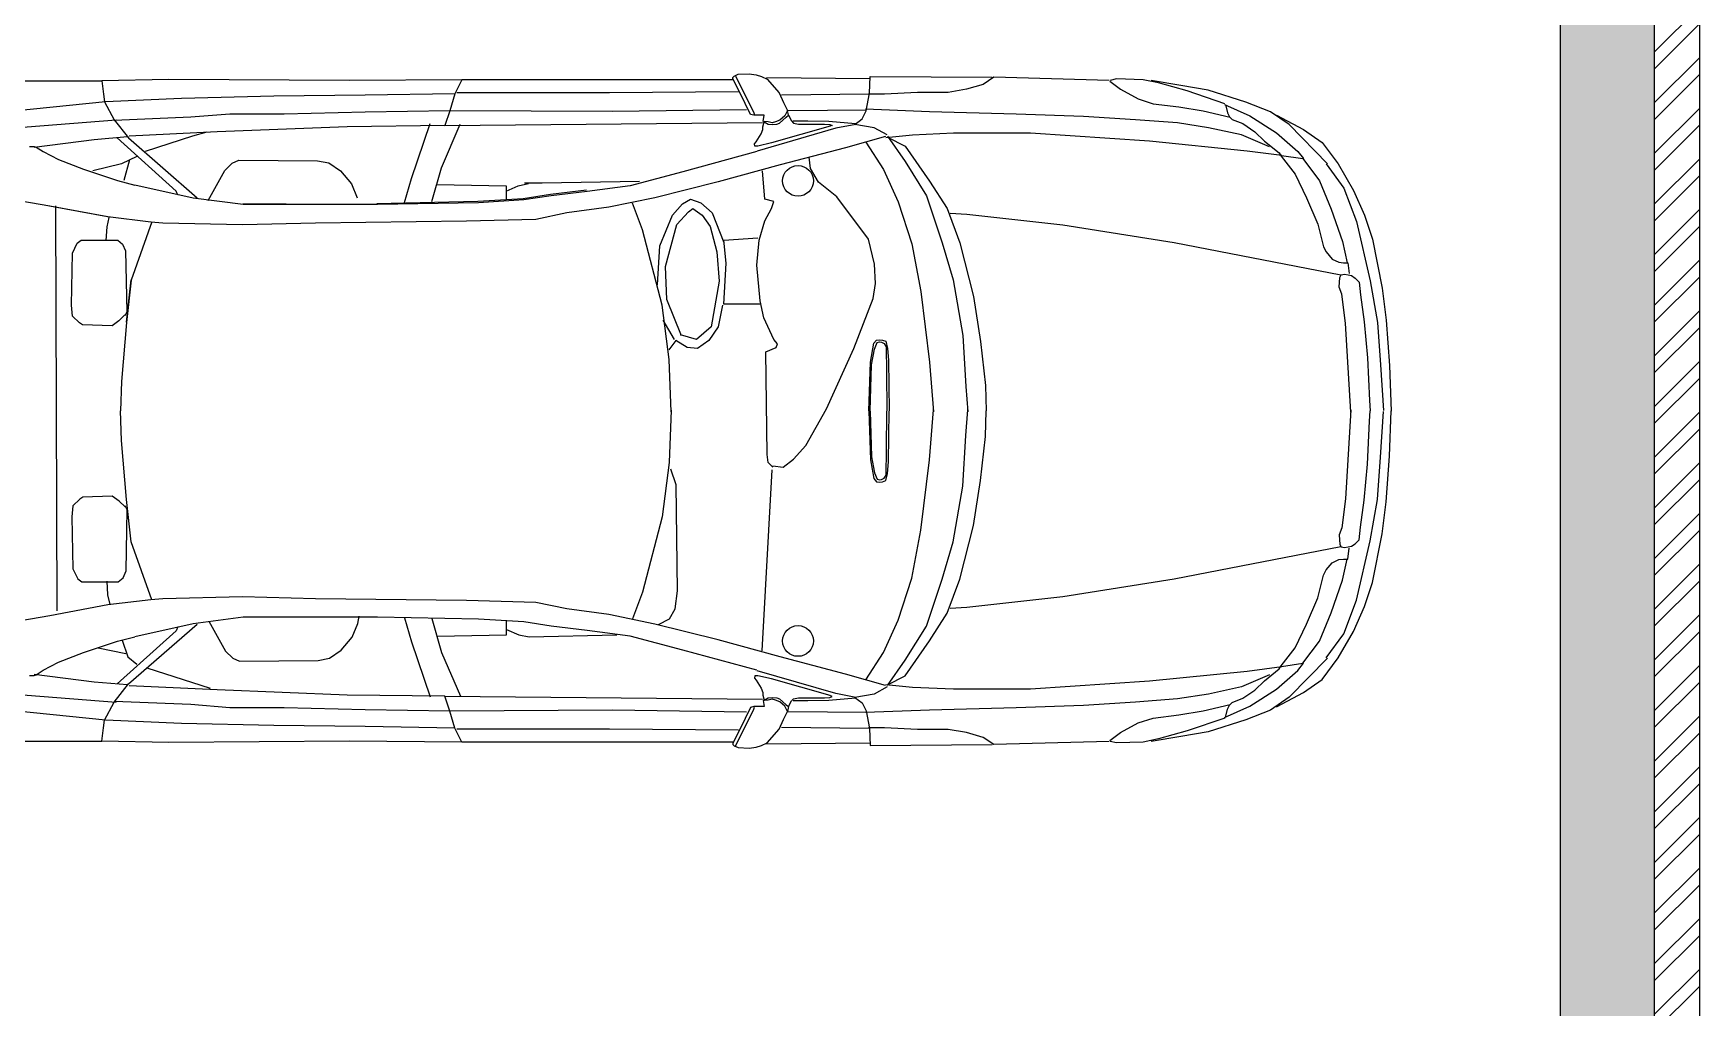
# Model space of a CAD drawing. Header units: millimetres. Extents: x 10193 to 57833, y 9963 to 44360.
# Drawn here: x 53405 to 57833, y 21226 to 23817 of the extents above; entities that cross this region are included whole.
import ezdxf

# ---------------------------------------------------------------- set-up
doc = ezdxf.new("R2010")
doc.units = ezdxf.units.MM
doc.layers.add('free-dwg.com', color=7, linetype='Continuous')
doc.layers.add('Стены', color=7, linetype='Continuous')

msp = doc.modelspace()

# ---------------------------------------------------------------- hatches: boundary and pattern name
at = {"layer": 'Стены'}
h = msp.add_hatch(dxfattribs=at)
h.set_pattern_fill('ANSI32', color=256, scale=10)
h.paths.add_polyline_path([(57833.4, 42702.7), (10593.4, 42702.7), (10593.4, 9962.7), (26833.4, 9962.7), (26833.4, 14962.7), (57833.4, 14962.7)])
h.paths.add_polyline_path([(10713.4, 42582.7), (57713.4, 42582.7), (57713.4, 15082.7), (26713.4, 15082.7), (26713.4, 10082.7), (10713.4, 10082.7)], flags=16)
h.paths.add_polyline_path([(10963.4, 42332.7), (57463.4, 42332.7), (57463.4, 15332.7), (26463.4, 15332.7), (26463.4, 10332.7), (10963.4, 10332.7)], flags=0)
h.paths.add_polyline_path([(57463.4, 42332.7), (10963.4, 42332.7), (10963.4, 10332.7), (26463.4, 10332.7), (26463.4, 15332.7), (57463.4, 15332.7)], flags=0)
h = msp.add_hatch(dxfattribs=at)
h.set_pattern_fill('ANSI36', color=256, scale=10)
h.paths.add_polyline_path([(57713.4, 42582.7), (10713.4, 42582.7), (10713.4, 10082.7), (26713.4, 10082.7), (26713.4, 15082.7), (57713.4, 15082.7)])
h.paths.add_polyline_path([(10963.4, 42332.7), (57463.4, 42332.7), (57463.4, 15332.7), (26463.4, 15332.7), (26463.4, 10332.7), (10963.4, 10332.7)], flags=16)

# ---------------------------------------------------------------- linework, layer by layer
at = {"layer": 'free-dwg.com'}
for p, q in [((53764.9, 23694.4), (53586.5, 23690.9)), ((54244.6, 23691.6), (53764.9, 23694.4)), ((54543.7, 23693.7), (54244.6, 23691.6)), ((54543.7, 23693.7), (54525.1, 23656.6)), ((55265.4, 23693.7), (54543.7, 23693.7)), ((55263.7, 23700.1), (55267.2, 23703.6)), ((55263.7, 23696.6), (55263.7, 23700.1)), ((55282.4, 23660.3), (55263.7, 23696.6)), ((55267.2, 23703.6), (55277.7, 23708.3)), ((55270.7, 23703.6), (55318.7, 23608.7)), ((55277.7, 23708.3), (55307, 23709.4)), ((55307, 23709.4), (55325.8, 23707.1)), ((55325.8, 23707.1), (55339.8, 23702.4)), ((55339.8, 23702.4), (55355.1, 23695.4)), ((55628.9, 23696.3), (55352.9, 23699)), ((55355.1, 23695.4), (55386.7, 23659.1)), ((55626.8, 23657.8), (55628.9, 23702.5)), ((55628.9, 23702.5), (55952.9, 23700.4)), ((55957.1, 23700.4), (55929.4, 23681.2)), ((56264.1, 23691.9), (55957.1, 23700.4)), ((56283.9, 23696), (56266.9, 23691.7)), ((56354.3, 23693.8), (56283.9, 23696)), ((56394.8, 23685.3), (56354.3, 23693.8)), ((53188.9, 23690.9), (53586.5, 23690.9)), ((53586.5, 23690.9), (53591.6, 23655.5)), ((53591.6, 23655.5), (53594.1, 23635.3)), ((54043.8, 23649.8), (53798.4, 23644.3)), ((54286.4, 23652.6), (54043.8, 23649.8)), ((54525.1, 23656.6), (54286.4, 23652.6)), ((54525.1, 23656.6), (54511.8, 23611.5)), ((54936.4, 23659.2), (54530.4, 23659.2)), ((55278.6, 23661.9), (54936.4, 23659.2)), ((55310.5, 23601.7), (55282.4, 23660.3)), ((55386.7, 23659.1), (55398.5, 23633.3)), ((55392.7, 23653.9), (55626.2, 23656.6)), ((55618.3, 23610.9), (55626.8, 23657.8)), ((55667.3, 23655.7), (55624.7, 23655.7)), ((55754.7, 23659.9), (55667.3, 23655.7)), ((55835.7, 23659.9), (55754.7, 23659.9)), ((55884.7, 23668.4), (55835.7, 23659.9)), ((55929.4, 23681.2), (55884.7, 23668.4)), ((56266.2, 23689.7), (56293.9, 23668.4)), ((56293.9, 23668.4), (56340.8, 23642.9)), ((56454.4, 23678.9), (56375.6, 23691.7)), ((56471.5, 23664), (56394.8, 23685.3)), ((56526.9, 23666.2), (56454.4, 23678.9)), ((56571.7, 23630), (56471.5, 23664)), ((56627.1, 23634.2), (56526.9, 23666.2)), ((53596.7, 23635.3), (53300.3, 23604.9)), ((53594.1, 23635.3), (53619.5, 23587.2)), ((53798.4, 23644.3), (53596.7, 23635.3)), ((54286.4, 23608), (54071.7, 23602.5)), ((54511.8, 23611.5), (54286.4, 23608)), ((54511.8, 23611.5), (54498.6, 23571.7)), ((54944.3, 23608.9), (54511.8, 23611.5)), ((55299.9, 23614.2), (54944.3, 23608.9)), ((55318.7, 23608.7), (55321.1, 23600.5)), ((55398.5, 23633.3), (55409, 23612.2)), ((55409, 23612.2), (55402, 23598.2)), ((55411.3, 23599.4), (55409, 23612.2)), ((55409.6, 23612.1), (55515.7, 23613.1)), ((55515.7, 23613.1), (55616.7, 23614.1)), ((55607.6, 23589.6), (55618.3, 23610.9)), ((55786.6, 23608.8), (55616.1, 23615.2)), ((56016.8, 23602.4), (55786.6, 23608.8)), ((56340.8, 23642.9), (56381.3, 23630.1)), ((56381.3, 23630.1), (56449.5, 23621.6)), ((56449.5, 23621.6), (56513.4, 23610.9)), ((56513.4, 23610.9), (56585.9, 23593.9)), ((56570.1, 23628), (56637.4, 23597.8)), ((56572.9, 23628), (56578.4, 23606)), ((56578.4, 23606), (56583.9, 23595.1)), ((56693.2, 23608.7), (56627.1, 23634.2)), ((56742.2, 23574.6), (56693.2, 23608.7)), ((53302.9, 23561.9), (53624.5, 23587.2)), ((53619.5, 23587.2), (53657.5, 23539.1)), ((53823.5, 23594.1), (53619.9, 23585.8)), ((53926.7, 23602.5), (53823.5, 23594.1)), ((54239, 23569), (53893.2, 23555.1)), ((54071.7, 23602.5), (53926.7, 23602.5)), ((54498.4, 23571.8), (54239, 23569)), ((54458.2, 23576.9), (54408.5, 23430.7)), ((54538.3, 23575.1), (54488.6, 23458.9)), ((54498.6, 23571.7), (55342.3, 23579.7)), ((55319.9, 23599.4), (55310.5, 23601.7)), ((55346.9, 23599.4), (55319.9, 23599.4)), ((55537.9, 23564.7), (55328.9, 23504.2)), ((55338.7, 23550.2), (55343.4, 23561.9)), ((55343.4, 23568.9), (55346.9, 23581.8)), ((55343.4, 23561.9), (55343.4, 23568.9)), ((55344.5, 23583), (55346.9, 23599.4)), ((55348.1, 23583), (55345.7, 23581.8)), ((55346.9, 23581.8), (55357.4, 23575.9)), ((55357.4, 23581.8), (55348.1, 23583)), ((55368, 23579.5), (55357.4, 23581.8)), ((55357.4, 23575.9), (55368, 23574.8)), ((55522.7, 23570.1), (55366.8, 23525.6)), ((55377.4, 23581.8), (55368, 23579.5)), ((55368, 23574.8), (55380.9, 23575.9)), ((55389.1, 23586.5), (55377.4, 23581.8)), ((55380.9, 23575.9), (55387.9, 23578.3)), ((55387.9, 23578.3), (55405.5, 23594.7)), ((55402, 23598.2), (55389.1, 23586.5)), ((55405.5, 23594.7), (55411.3, 23599.4)), ((55411.3, 23599.4), (55419.6, 23584.1)), ((55419.6, 23584.1), (55425.4, 23578.3)), ((55463.2, 23583.9), (55423.8, 23583.9)), ((55425.4, 23578.3), (55438.3, 23575.9)), ((55438.3, 23575.9), (55507.5, 23575.9)), ((55518.7, 23582.9), (55463.2, 23583.9)), ((55507.5, 23575.9), (55521.5, 23574.8)), ((55589.4, 23576.8), (55518.7, 23582.9)), ((55521.5, 23574.8), (55527.4, 23572.4)), ((55527.4, 23572.4), (55521.5, 23570.1)), ((55590.4, 23574.8), (55537.9, 23564.7)), ((55588.4, 23574.7), (55607.6, 23589.6)), ((55639.6, 23566.2), (55588.4, 23574.7)), ((55673.7, 23547.1), (55639.6, 23566.2)), ((56195.9, 23596), (56016.8, 23602.4)), ((56334.4, 23587.5), (56195.9, 23596)), ((56445.2, 23579), (56334.4, 23587.5)), ((56528.4, 23566.2), (56445.2, 23579)), ((56615.7, 23547.1), (56528.4, 23566.2)), ((56583.9, 23595.1), (56590.7, 23588.2)), ((56590.7, 23588.2), (56619.5, 23577.3)), ((56619.5, 23577.3), (56651.1, 23555.3)), ((56637.4, 23597.8), (56708.7, 23552.6)), ((56708.4, 23599.7), (56780.9, 23561.3)), ((56844.5, 23470.2), (56742.2, 23574.6)), ((56780.9, 23561.3), (56829.9, 23527.3)), ((53566.3, 23534), (53406.7, 23513.8)), ((53654.9, 23541.6), (53566.3, 23534)), ((53784.1, 23397.4), (53627.1, 23539.1)), ((53657.5, 23539.1), (53839.8, 23379.7)), ((53893.2, 23555.1), (53659, 23544)), ((53702.9, 23504.3), (53828.4, 23544.7)), ((53828.4, 23544.7), (53866.7, 23555.3)), ((55321.1, 23523.2), (55325.8, 23529.1)), ((55322.3, 23517.4), (55321.1, 23523.2)), ((55330.5, 23517.4), (55322.3, 23517.4)), ((55325.8, 23529.1), (55338.7, 23550.2)), ((55366.8, 23525.6), (55330.5, 23517.4)), ((55669.3, 23543), (55563.3, 23512.7)), ((55617.5, 23528), (55664.3, 23455.2)), ((55670, 23540.5), (55741.3, 23547.6)), ((55674.8, 23543.6), (55721.6, 23476)), ((55674.8, 23541), (55721.6, 23517.6)), ((55721.6, 23517.6), (55786.6, 23424)), ((55741.3, 23547.6), (55850.7, 23552.4)), ((55850.7, 23552.4), (56055.2, 23552.4)), ((56055.2, 23552.4), (56371.4, 23531)), ((56371.4, 23531), (56630.5, 23504.9)), ((56690.3, 23515.1), (56615.7, 23547.1)), ((56651.1, 23555.3), (56677.2, 23530.7)), ((56677.2, 23530.7), (56715.6, 23499.1)), ((56708.7, 23552.6), (56765, 23503.2)), ((56829.9, 23527.3), (56872.5, 23469.8)), ((53394.5, 23516.1), (53406.6, 23516.1)), ((53406.6, 23516.1), (53412.6, 23514.6)), ((53412.6, 23514.6), (53430.7, 23502.6)), ((53430.7, 23502.6), (53471.5, 23481.4)), ((53471.5, 23481.4), (53538, 23455.8)), ((53679.5, 23489.4), (53639.1, 23470.3)), ((53660.3, 23480.9), (53645.4, 23425.7)), ((53933.3, 23472), (53950.7, 23479.8)), ((53950.7, 23479.8), (54159.9, 23478.4)), ((54159.9, 23478.4), (54189.8, 23472.7)), ((54189.8, 23472.7), (54220.8, 23451.5)), ((55327.6, 23502.7), (55130.7, 23448.8)), ((55563.3, 23512.7), (55389.9, 23467.3)), ((55470.1, 23457.8), (55467.1, 23488.1)), ((55721.6, 23476), (55778.8, 23385)), ((56630.5, 23504.9), (56723.2, 23493)), ((56715.6, 23499.1), (56721.1, 23490.9)), ((56721.1, 23490.9), (56758.1, 23442.9)), ((56722.4, 23492.3), (56778.7, 23484)), ((56765, 23503.2), (56780.1, 23484)), ((56778.7, 23484), (56822.6, 23425.1)), ((53538, 23455.8), (53628.7, 23425.6)), ((53639.1, 23470.3), (53562.5, 23451.2)), ((53869.6, 23373.1), (53913.9, 23452.6)), ((53913.9, 23452.6), (53933.3, 23472)), ((54220.8, 23451.5), (54250, 23416.8)), ((54408.5, 23430.7), (54390.7, 23366.6)), ((54488.6, 23458.9), (54462.8, 23368.8)), ((55130.7, 23448.8), (54991, 23411.9)), ((55389.9, 23467.3), (55225, 23421.9)), ((55348.8, 23376), (55342.7, 23451.8)), ((55491.3, 23421.5), (55470.1, 23457.8)), ((55664.3, 23455.2), (55703.4, 23369.4)), ((56758.1, 23442.9), (56788.3, 23379.9)), ((56840.6, 23469.8), (56887.4, 23405.9)), ((56872.5, 23469.8), (56913, 23399.5)), ((53628.7, 23425.6), (53674.9, 23413.4)), ((53829.9, 23379), (53674.9, 23413.4)), ((53789.2, 23387.3), (53784.1, 23397.4)), ((54250, 23416.8), (54265.6, 23380.1)), ((54476.7, 23414.8), (54661, 23411.4)), ((54661, 23397.4), (54693, 23411.5)), ((54661, 23411.4), (54661.1, 23375.3)), ((54693, 23411.5), (54721.1, 23417.6)), ((54779, 23388.5), (54706.8, 23377.4)), ((54780.6, 23384.9), (54708.4, 23374.1)), ((54756.9, 23419.2), (54710.1, 23419.2)), ((55015.9, 23422.8), (54756.9, 23419.2)), ((54874.9, 23400.5), (54779, 23388.5)), ((54876.6, 23396.7), (54780.6, 23384.9)), ((54991, 23411.9), (54876.6, 23396.7)), ((55225, 23421.9), (55056.7, 23379.9)), ((55539.9, 23382.1), (55491.3, 23421.5)), ((55778.8, 23385), (55820.5, 23260.2)), ((55786.6, 23424), (55833.5, 23351.2)), ((56822.6, 23425.1), (56854.2, 23349.7)), ((56887.4, 23405.9), (56921.6, 23316.5)), ((56913, 23399.5), (56942.9, 23333.5)), ((53448.9, 23357.6), (53346.1, 23375.7)), ((53601.5, 23329.1), (53447.3, 23357.3)), ((53603, 23328.9), (53448.9, 23357.6)), ((53463.3, 23358.5), (53467.4, 22281.3)), ((53962.8, 23361.8), (53829.9, 23379)), ((54076.9, 23363.3), (53961.2, 23362.9)), ((54078.5, 23361.8), (53962.8, 23361.8)), ((54319.6, 23361.8), (54078.5, 23361.8)), ((54586.3, 23369.7), (54318, 23364)), ((54587.9, 23366.7), (54319.6, 23361.8)), ((54706.8, 23377.4), (54586.3, 23369.7)), ((54708.4, 23374.1), (54587.9, 23366.7)), ((54822.7, 23339.5), (54740.4, 23322.4)), ((54933.8, 23354.7), (54822.7, 23339.5)), ((55056.7, 23379.9), (54933.8, 23354.7)), ((55023.5, 23294.6), (54997.2, 23365.6)), ((55103.1, 23333.6), (55130.4, 23363.9)), ((55115.3, 23309.3), (55145.6, 23342.7)), ((55130.4, 23363.9), (55151.7, 23376)), ((55145.6, 23342.7), (55157.7, 23351.8)), ((55151.7, 23376), (55179, 23366.9)), ((55157.7, 23351.8), (55182, 23333.6)), ((55179, 23366.9), (55209.3, 23339.6)), ((55209.3, 23339.6), (55239.6, 23260.9)), ((55373.1, 23369.9), (55348.8, 23376)), ((55348.8, 23318.4), (55367, 23351.8)), ((55367, 23351.8), (55373.1, 23369.9)), ((55624.8, 23270), (55539.9, 23382.1)), ((55703.4, 23369.4), (55739.8, 23257.6)), ((55833.5, 23351.2), (55867.3, 23260.2)), ((56788.3, 23379.9), (56818.5, 23310)), ((56854.2, 23349.7), (56884.3, 23263.3)), ((53598.7, 23265.9), (53600.6, 23302.7)), ((53600.6, 23302.7), (53606.3, 23327.8)), ((53716.7, 23315.1), (53603, 23328.9)), ((53720.1, 23315.6), (53665.1, 23161.2)), ((53748.7, 23312.6), (53716.7, 23315.1)), ((53960.3, 23307.7), (53748.7, 23312.6)), ((54154.7, 23312.6), (53960.3, 23307.7)), ((54555.9, 23317.5), (54154.7, 23312.6)), ((54740.4, 23322.4), (54555.9, 23317.5)), ((55069.8, 23251.8), (55103.1, 23333.6)), ((55084.9, 23197.2), (55115.3, 23309.3)), ((55182, 23333.6), (55203.2, 23303.3)), ((55203.2, 23303.3), (55221.4, 23236.6)), ((55333.6, 23266.9), (55348.8, 23318.4)), ((55885.5, 23335.6), (55841.3, 23338.2)), ((56140.5, 23307), (55885.5, 23335.6)), ((56437.1, 23260.2), (56140.5, 23307)), ((56818.5, 23310), (56833.6, 23249.6)), ((56921.6, 23316.5), (56957.8, 23158.9)), ((56942.9, 23333.5), (56964.2, 23269.6)), ((53508.5, 23232.9), (53521.6, 23259.1)), ((53521.6, 23259.1), (53532, 23267)), ((53532, 23267), (53628.9, 23267.3)), ((53628.9, 23267.3), (53642, 23256.8)), ((53642, 23256.8), (53649.9, 23238.6)), ((55076.1, 23094.8), (55023.5, 23294.6)), ((55063.7, 23148.8), (55069.8, 23251.8)), ((55239.6, 23266.9), (55330.6, 23273)), ((55245.7, 23206.3), (55239.6, 23266.9)), ((55327.6, 23200.3), (55333.6, 23266.9)), ((55640, 23203.3), (55624.8, 23270)), ((55739.8, 23257.6), (55763.2, 23130.3)), ((55820.5, 23260.2), (55849.1, 23161.5)), ((55867.3, 23260.2), (55903.7, 23117.3)), ((56879.4, 23174.5), (56437.1, 23260.2)), ((56884.3, 23263.3), (56896.7, 23207.1)), ((56964.2, 23269.6), (56989.8, 23139.7)), ((53506.3, 23094.3), (53508.5, 23232.9)), ((53649.9, 23238.6), (53653, 23076.4)), ((55221.4, 23236.6), (55227.5, 23157.8)), ((56833.6, 23249.6), (56840.4, 23235.9)), ((56840.4, 23235.9), (56856.9, 23216.7)), ((56856.9, 23216.7), (56874.7, 23208.5)), ((56874.7, 23208.5), (56887.1, 23207.1)), ((56887.1, 23207.1), (56898.1, 23207.1)), ((56898.1, 23207.1), (56902.2, 23178.4)), ((55088, 23109.4), (55084.9, 23197.2)), ((55239.6, 23097.2), (55245.7, 23206.3)), ((55336.7, 23106.3), (55327.6, 23200.3)), ((55643, 23151.8), (55640, 23203.3)), ((56875.4, 23142.3), (56877.1, 23167.8)), ((56877.1, 23167.8), (56880.5, 23174.7)), ((56880.5, 23174.7), (56889.1, 23176.4)), ((56889.1, 23176.4), (56899.3, 23174.7)), ((56899.3, 23174.7), (56907.8, 23173)), ((56907.8, 23173), (56918.1, 23166.1)), ((56918.1, 23166.1), (56928.3, 23155.9)), ((53664.1, 23161.5), (53651.3, 23049)), ((53665.1, 23161.2), (53652, 23048.7)), ((55227.5, 23157.8), (55206.3, 23036.6)), ((55636.9, 23112.4), (55643, 23151.8)), ((55763.2, 23130.3), (55786.6, 22943.1)), ((55849.1, 23161.5), (55875.1, 23013.3)), ((56882.2, 23123.5), (56875.4, 23142.3)), ((56892.5, 23046.8), (56882.2, 23123.5)), ((56928.3, 23155.9), (56931.7, 23121.8)), ((56931.7, 23121.8), (56942, 23050.2)), ((56957.8, 23158.9), (56977, 23048.2)), ((56989.8, 23139.7), (57000.4, 23054.5)), ((53509, 23065.5), (53506.3, 23094.3)), ((53653, 23076.4), (53647.8, 23065.9)), ((55094.6, 22950.2), (55076.1, 23094.8)), ((55127.4, 23012.4), (55088, 23109.4)), ((55236.6, 23094.2), (55224.5, 23036.6)), ((55336.7, 23097.2), (55239.6, 23097.2)), ((55345.8, 23060.9), (55336.7, 23106.3)), ((55585.4, 22979.1), (55636.9, 23112.4)), ((55903.7, 23117.3), (55921.9, 22997.7)), ((53527.4, 23047.2), (53509, 23065.5)), ((53535.3, 23042), (53527.4, 23047.2)), ((53613.8, 23039.6), (53535.3, 23042)), ((53632.1, 23052.8), (53613.8, 23039.6)), ((53647.8, 23068.5), (53632.1, 23052.8)), ((53652, 23048.7), (53638.9, 22891.7)), ((55109.2, 23003.3), (55078.9, 23054.8)), ((55206.3, 23036.6), (55166.8, 23003.3)), ((55224.5, 23036.6), (55200.2, 23000.3)), ((55373.1, 23003.3), (55345.8, 23060.9)), ((56906.1, 22809.8), (56892.5, 23046.8)), ((56942, 23050.2), (56950.5, 22954.7)), ((56977, 23048.2), (56985.5, 22936)), ((57000.4, 23054.5), (57008.9, 22933.8)), ((55112.2, 23000.3), (55094, 22976)), ((55142.6, 22982.1), (55112.2, 23000.3)), ((55166.8, 23003.3), (55124.4, 23015.4)), ((55200.2, 23000.3), (55169.9, 22979.1)), ((55382.2, 22991.2), (55373.1, 23003.3)), ((55379.1, 22982.1), (55382.2, 22991.2)), ((55630, 22942.8), (55638.2, 22993)), ((55638.2, 22993), (55645.5, 23001.2)), ((55640, 22977.5), (55647.4, 22994.8)), ((55645.5, 23001.2), (55653.8, 23002.1)), ((55647.4, 22994.8), (55653.8, 22996.7)), ((55653.8, 23002.1), (55662, 23001.2)), ((55653.8, 22996.7), (55659.2, 22995.8)), ((55659.2, 22995.8), (55665.6, 22992.1)), ((55662, 23001.2), (55670.2, 22998.5)), ((55665.6, 22992.1), (55671.1, 22983.9)), ((55670.2, 22998.5), (55674.8, 22979.3)), ((55875.1, 23013.3), (55882.9, 22878.1)), ((55921.9, 22997.7), (55934.9, 22880.7)), ((55099.8, 22810.9), (55094.6, 22950.2)), ((55169.9, 22979.1), (55142.6, 22982.1)), ((55351.8, 22970), (55379.1, 22982.1)), ((55354.9, 22697.3), (55351.8, 22970)), ((55512.6, 22818.5), (55585.4, 22979.1)), ((55625.4, 22813.2), (55630, 22942.8)), ((55632.7, 22935.5), (55640, 22977.5)), ((55671.1, 22983.9), (55672, 22916.4)), ((55674.8, 22979.3), (55677.5, 22948.3)), ((55677.5, 22948.3), (55679.3, 22813.2)), ((55786.6, 22943.1), (55797, 22810.5)), ((56950.5, 22954.7), (56955.6, 22840.5)), ((55629.1, 22813.2), (55632.7, 22935.5)), ((55672, 22916.4), (55672.9, 22813.2)), ((56985.5, 22936), (56992.8, 22814.1)), ((57008.9, 22933.8), (57013.4, 22812.9)), ((53638.9, 22891.7), (53636.3, 22813.2)), ((55882.9, 22878.1), (55888.1, 22810.5)), ((55934.9, 22880.7), (55937.5, 22813.1)), ((53638.9, 22734.5), (53636.3, 22813)), ((55099.8, 22815.3), (55094.6, 22676)), ((55458, 22721.5), (55512.6, 22818.5)), ((55625.4, 22812.9), (55630, 22683.4)), ((55629.1, 22812.9), (55632.7, 22690.7)), ((55672, 22709.8), (55672.9, 22812.9)), ((55677.5, 22677.9), (55679.3, 22812.9)), ((55786.6, 22683.1), (55797, 22815.7)), ((55882.9, 22748.1), (55888.1, 22815.7)), ((55934.9, 22745.5), (55937.5, 22813.1)), ((56906.1, 22816.4), (56892.5, 22579.4)), ((56955.6, 22840.5), (56957.3, 22813.2)), ((56955.6, 22785.7), (56957.3, 22813)), ((56985.5, 22690.2), (56992.8, 22812)), ((57008.9, 22692.4), (57013.4, 22813.3)), ((56950.5, 22671.5), (56955.6, 22785.7)), ((53652, 22577.5), (53638.9, 22734.5)), ((55424.6, 22685.1), (55458, 22721.5)), ((55875.1, 22612.9), (55882.9, 22748.1)), ((55921.9, 22628.5), (55934.9, 22745.5)), ((55094.6, 22676), (55076.1, 22531.4)), ((55357.9, 22676.1), (55354.9, 22697.3)), ((55370, 22663.9), (55357.9, 22676.1)), ((55397.3, 22663.9), (55424.6, 22685.1)), ((55630, 22683.4), (55638.2, 22633.2)), ((55632.7, 22690.7), (55640, 22648.7)), ((55671.1, 22642.3), (55672, 22709.8)), ((55674.8, 22646.9), (55677.5, 22677.9)), ((55763.2, 22495.9), (55786.6, 22683.1)), ((56977, 22578), (56985.5, 22690.2)), ((57000.4, 22571.6), (57008.9, 22692.4)), ((55113.6, 22616.4), (55098.7, 22657.9)), ((55341.5, 22175.4), (55368.3, 22656.6)), ((55370, 22667), (55397.3, 22663.9)), ((55638.2, 22633.2), (55645.5, 22625)), ((55640, 22648.7), (55647.4, 22631.3)), ((55647.4, 22631.3), (55653.8, 22629.5)), ((55659.2, 22630.4), (55665.6, 22634.1)), ((55665.6, 22634.1), (55671.1, 22642.3)), ((55670.2, 22627.7), (55674.8, 22646.9)), ((56942, 22576), (56950.5, 22671.5)), ((53614.5, 22586.7), (53535.9, 22584.1)), ((53632.8, 22573.6), (53614.5, 22586.7)), ((55116.5, 22334.6), (55113.6, 22616.4)), ((55645.5, 22625), (55653.8, 22624)), ((55653.8, 22629.5), (55659.2, 22630.4)), ((55653.8, 22624), (55662, 22625)), ((55662, 22625), (55670.2, 22627.7)), ((55849.1, 22464.7), (55875.1, 22612.9)), ((55903.7, 22508.9), (55921.9, 22628.5)), ((53509.7, 22560.6), (53507.1, 22531.8)), ((53528.1, 22578.9), (53509.7, 22560.6)), ((53535.9, 22584.1), (53528.1, 22578.9)), ((53648.5, 22557.9), (53632.8, 22573.6)), ((53653.8, 22550.1), (53648.5, 22560.6)), ((53651.1, 22387.9), (53653.8, 22550.1)), ((53665.1, 22465), (53652, 22577.5)), ((56892.5, 22579.4), (56882.2, 22502.7)), ((56931.7, 22504.4), (56942, 22576)), ((56957.8, 22467.3), (56977, 22578)), ((56989.8, 22486.5), (57000.4, 22571.6)), ((53507.1, 22531.8), (53509.7, 22393.1)), ((55076.1, 22531.4), (55023.5, 22331.5)), ((55867.3, 22365.9), (55903.7, 22508.9)), ((56882.2, 22502.7), (56875.4, 22483.9)), ((56928.3, 22470.3), (56931.7, 22504.4)), ((53720.1, 22310.6), (53665.1, 22465)), ((55739.8, 22368.5), (55763.2, 22495.9)), ((55820.5, 22365.9), (55849.1, 22464.7)), ((56875.4, 22483.9), (56877.1, 22458.3)), ((56877.1, 22458.3), (56880.5, 22451.5)), ((56907.8, 22453.2), (56918.1, 22460.1)), ((56918.1, 22460.1), (56928.3, 22470.3)), ((56921.6, 22309.7), (56957.8, 22467.3)), ((56964.2, 22356.6), (56989.8, 22486.5)), ((56879.4, 22451.7), (56437.1, 22365.9)), ((56840.4, 22390.3), (56856.9, 22409.4)), ((56856.9, 22409.4), (56874.7, 22417.7)), ((56874.7, 22417.7), (56887.1, 22419)), ((56880.5, 22451.5), (56889.1, 22449.8)), ((56884.3, 22362.8), (56896.7, 22419)), ((56887.1, 22419), (56898.1, 22419)), ((56889.1, 22449.8), (56899.3, 22451.5)), ((56898.1, 22419), (56902.2, 22447.8)), ((56899.3, 22451.5), (56907.8, 22453.2)), ((53509.7, 22393.1), (53522.8, 22367)), ((53522.8, 22367), (53533.3, 22359.1)), ((53630.2, 22359.1), (53643.3, 22369.6)), ((53643.3, 22369.6), (53651.1, 22387.9)), ((55703.4, 22256.8), (55739.8, 22368.5)), ((55778.8, 22241.2), (55820.5, 22365.9)), ((55833.5, 22275), (55867.3, 22365.9)), ((56437.1, 22365.9), (56140.5, 22319.2)), ((56818.5, 22316.2), (56833.6, 22376.5)), ((56833.6, 22376.5), (56840.4, 22390.3)), ((53533.3, 22359.1), (53630.2, 22359.1)), ((53600, 22360.4), (53602, 22323.7)), ((53602, 22323.7), (53607.8, 22298.5)), ((55023.5, 22331.5), (54997.2, 22260.6)), ((55110.6, 22287.1), (55116.5, 22334.6)), ((56854.2, 22276.5), (56884.3, 22362.8)), ((56942.9, 22292.7), (56964.2, 22356.6)), ((53603, 22297.3), (53448.9, 22268.6)), ((53716.7, 22311.1), (53603, 22297.3)), ((53748.7, 22313.6), (53716.7, 22311.1)), ((53960.3, 22318.5), (53748.7, 22313.6)), ((54154.7, 22313.6), (53960.3, 22318.5)), ((54555.9, 22308.7), (54154.7, 22313.6)), ((54740.4, 22303.8), (54555.9, 22308.7)), ((54822.7, 22286.6), (54740.4, 22303.8)), ((54933.8, 22271.5), (54822.7, 22286.6)), ((55095.8, 22260.4), (55110.6, 22287.1)), ((55885.5, 22290.6), (55841.3, 22288)), ((56140.5, 22319.2), (55885.5, 22290.6)), ((56788.3, 22246.3), (56818.5, 22316.2)), ((56822.6, 22201.1), (56854.2, 22276.5)), ((56887.4, 22220.3), (56921.6, 22309.7)), ((56913, 22226.7), (56942.9, 22292.7)), ((53448.9, 22268.6), (53346.1, 22250.5)), ((53657.5, 22087.1), (53839.8, 22246.5)), ((53829.9, 22247.2), (53674.9, 22212.8)), ((53789.2, 22238.9), (53784.1, 22228.8)), ((53962.8, 22264.4), (53829.9, 22247.2)), ((53871.2, 22254), (53915.8, 22174.6)), ((54078.5, 22264.4), (53962.8, 22264.4)), ((54319.6, 22264.4), (54078.5, 22264.4)), ((54251.7, 22211.4), (54267.2, 22248.2)), ((54267.2, 22248.2), (54271.1, 22267.5)), ((54587.9, 22259.5), (54319.6, 22264.4)), ((54410.3, 22198), (54392.3, 22262)), ((54490.4, 22170), (54464.4, 22260)), ((54708.4, 22252.1), (54587.9, 22259.5)), ((54662.7, 22218), (54662.7, 22254)), ((54780.6, 22241.2), (54708.4, 22252.1)), ((54876.6, 22229.5), (54780.6, 22241.2)), ((55056.7, 22246.3), (54933.8, 22271.5)), ((55225, 22204.2), (55056.7, 22246.3)), ((55066.1, 22245.6), (55095.8, 22260.4)), ((55664.3, 22171), (55703.4, 22256.8)), ((55721.6, 22150.2), (55778.8, 22241.2)), ((55786.6, 22202.2), (55833.5, 22275)), ((56758.1, 22183.3), (56788.3, 22246.3)), ((53538, 22170.4), (53628.7, 22200.6)), ((53784.1, 22228.8), (53627.1, 22087.1)), ((53628.7, 22200.6), (53674.9, 22212.8)), ((53640.7, 22203.7), (53656.2, 22159.2)), ((54222.7, 22176.6), (54251.7, 22211.4)), ((54460.4, 22051.9), (54410.3, 22198)), ((54478.4, 22214), (54662.7, 22218)), ((54662.7, 22232), (54694.8, 22218)), ((54694.8, 22218), (54722.8, 22212)), ((54722.8, 22212), (54955.2, 22218)), ((54991, 22214.3), (54876.6, 22229.5)), ((55130.7, 22177.3), (54991, 22214.3)), ((55389.9, 22158.8), (55225, 22204.2)), ((55721.6, 22108.6), (55786.6, 22202.2)), ((56778.7, 22142.1), (56822.6, 22201.1)), ((56840.6, 22156.4), (56887.4, 22220.3)), ((56872.5, 22156.4), (56913, 22226.7)), ((53430.7, 22123.6), (53471.5, 22144.8)), ((53471.5, 22144.8), (53538, 22170.4)), ((53650.4, 22166.9), (53576.8, 22182.4)), ((53656.2, 22159.2), (53679.4, 22139.8)), ((53915.8, 22174.6), (53935.1, 22155.3)), ((53935.1, 22155.3), (53952.6, 22147.6)), ((53952.6, 22147.6), (54161.8, 22149.5)), ((54161.8, 22149.5), (54191.7, 22155.3)), ((54191.7, 22155.3), (54222.7, 22176.6)), ((54540.5, 22053.9), (54490.4, 22170)), ((55327.6, 22123.5), (55130.7, 22177.3)), ((55563.3, 22113.4), (55389.9, 22158.8)), ((55617.5, 22098.2), (55664.3, 22171)), ((55674.8, 22082.6), (55721.6, 22150.2)), ((56721.1, 22135.3), (56758.1, 22183.3)), ((56844.5, 22155.9), (56742.2, 22051.6)), ((56829.9, 22098.9), (56872.5, 22156.4)), ((53394.5, 22110), (53406.6, 22110)), ((53406.6, 22110), (53412.6, 22111.6)), ((53566.3, 22092.2), (53406.7, 22112.4)), ((53412.6, 22111.6), (53430.7, 22123.6)), ((53706.6, 22130.1), (53875.1, 22075.9)), ((55322.3, 22108.8), (55321.1, 22102.9)), ((55321.1, 22102.9), (55325.8, 22097.1)), ((55330.5, 22108.8), (55322.3, 22108.8)), ((55537.9, 22061.5), (55328.9, 22122)), ((55366.8, 22100.6), (55330.5, 22108.8)), ((55522.7, 22056.1), (55366.8, 22100.6)), ((55669.3, 22083.2), (55563.3, 22113.4)), ((55674.8, 22085.2), (55721.6, 22108.6)), ((56371.4, 22095.2), (56630.5, 22121.3)), ((56690.3, 22111.1), (56615.7, 22079.1)), ((56630.5, 22121.3), (56723.2, 22133.2)), ((56677.2, 22095.5), (56715.6, 22127.1)), ((56708.7, 22073.6), (56765, 22122.9)), ((56715.6, 22127.1), (56721.1, 22135.3)), ((56722.4, 22133.9), (56778.7, 22142.1)), ((56765, 22122.9), (56780.1, 22142.1)), ((53302.9, 22064.3), (53624.5, 22039)), ((53654.9, 22084.6), (53566.3, 22092.2)), ((53619.5, 22039), (53657.5, 22087.1)), ((53893.2, 22071.1), (53659, 22082.2)), ((54239, 22057.1), (53893.2, 22071.1)), ((54498.4, 22054.4), (54239, 22057.1)), ((55325.8, 22097.1), (55338.7, 22076)), ((55338.7, 22076), (55343.4, 22064.3)), ((55343.4, 22064.3), (55343.4, 22057.3)), ((55343.4, 22057.3), (55346.9, 22044.4)), ((55527.4, 22053.8), (55521.5, 22056.1)), ((55590.4, 22051.4), (55537.9, 22061.5)), ((55639.6, 22060), (55588.4, 22051.4)), ((55673.7, 22079.1), (55639.6, 22060)), ((55670, 22085.7), (55741.3, 22078.6)), ((55741.3, 22078.6), (55850.7, 22073.8)), ((55850.7, 22073.8), (56055.2, 22073.8)), ((56055.2, 22073.8), (56371.4, 22095.2)), ((56528.4, 22060), (56445.2, 22047.2)), ((56615.7, 22079.1), (56528.4, 22060)), ((56619.5, 22048.9), (56651.1, 22070.9)), ((56637.4, 22028.4), (56708.7, 22073.6)), ((56651.1, 22070.9), (56677.2, 22095.5)), ((56708.4, 22026.5), (56780.9, 22064.8)), ((56780.9, 22064.8), (56829.9, 22098.9)), ((53596.7, 21990.9), (53300.3, 22021.3)), ((53594.1, 21990.9), (53619.5, 22039)), ((53823.5, 22032.1), (53619.9, 22040.4)), ((53926.7, 22023.7), (53823.5, 22032.1)), ((54071.7, 22023.7), (53926.7, 22023.7)), ((54286.4, 22018.1), (54071.7, 22023.7)), ((54511.8, 22014.7), (54286.4, 22018.1)), ((54498.6, 22054.4), (55342.3, 22046.5)), ((54511.8, 22014.7), (54498.6, 22054.4)), ((54944.3, 22017.3), (54511.8, 22014.7)), ((54525.1, 21969.6), (54511.8, 22014.7)), ((55299.9, 22012), (54944.3, 22017.3)), ((55270.7, 21922.6), (55318.7, 22017.5)), ((55310.5, 22024.5), (55282.4, 21965.9)), ((55319.9, 22026.8), (55310.5, 22024.5)), ((55318.7, 22017.5), (55321.1, 22025.6)), ((55346.9, 22026.8), (55319.9, 22026.8)), ((55344.5, 22043.2), (55346.9, 22026.8)), ((55348.1, 22043.2), (55345.7, 22044.4)), ((55346.9, 22044.4), (55357.4, 22050.2)), ((55357.4, 22044.4), (55348.1, 22043.2)), ((55357.4, 22050.2), (55368, 22051.4)), ((55368, 22046.7), (55357.4, 22044.4)), ((55368, 22051.4), (55380.9, 22050.2)), ((55377.4, 22044.4), (55368, 22046.7)), ((55389.1, 22039.7), (55377.4, 22044.4)), ((55380.9, 22050.2), (55387.9, 22047.9)), ((55387.9, 22047.9), (55405.5, 22031.5)), ((55402, 22028), (55389.1, 22039.7)), ((55398.5, 21992.9), (55409, 22013.9)), ((55409, 22013.9), (55402, 22028)), ((55405.5, 22031.5), (55411.3, 22026.8)), ((55411.3, 22026.8), (55409, 22013.9)), ((55409.6, 22014.1), (55515.7, 22013)), ((55411.3, 22026.8), (55419.6, 22042)), ((55419.6, 22042), (55425.4, 22047.9)), ((55463.2, 22042.3), (55423.8, 22042.3)), ((55425.4, 22047.9), (55438.3, 22050.2)), ((55438.3, 22050.2), (55507.5, 22050.2)), ((55518.7, 22043.3), (55463.2, 22042.3)), ((55507.5, 22050.2), (55521.5, 22051.4)), ((55515.7, 22013), (55616.7, 22012)), ((55589.4, 22049.4), (55518.7, 22043.3)), ((55521.5, 22051.4), (55527.4, 22053.8)), ((55588.4, 22051.4), (55607.6, 22036.5)), ((55607.6, 22036.5), (55618.3, 22015.2)), ((55786.6, 22017.4), (55616.1, 22011)), ((55618.3, 22015.2), (55626.8, 21968.4)), ((56016.8, 22023.8), (55786.6, 22017.4)), ((56195.9, 22030.2), (56016.8, 22023.8)), ((56334.4, 22038.7), (56195.9, 22030.2)), ((56445.2, 22047.2), (56334.4, 22038.7)), ((56449.5, 22004.6), (56513.4, 22015.2)), ((56513.4, 22015.2), (56585.9, 22032.3)), ((56570.1, 21998.2), (56637.4, 22028.4)), ((56572.9, 21998.2), (56578.4, 22020.1)), ((56578.4, 22020.1), (56583.9, 22031.1)), ((56583.9, 22031.1), (56590.7, 22038)), ((56590.7, 22038), (56619.5, 22048.9)), ((56693.2, 22017.5), (56627.1, 21992)), ((56742.2, 22051.6), (56693.2, 22017.5)), ((53586.5, 21935.3), (53591.6, 21970.7)), ((53591.6, 21970.7), (53594.1, 21990.9)), ((53798.4, 21981.9), (53596.7, 21990.9)), ((54043.8, 21976.3), (53798.4, 21981.9)), ((54286.4, 21973.6), (54043.8, 21976.3)), ((54525.1, 21969.6), (54286.4, 21973.6)), ((54543.7, 21932.5), (54525.1, 21969.6)), ((54936.4, 21967), (54530.4, 21967)), ((55278.6, 21964.3), (54936.4, 21967)), ((55355.1, 21930.8), (55386.7, 21967.1)), ((55386.7, 21967.1), (55398.5, 21992.9)), ((55392.7, 21972.3), (55626.2, 21969.6)), ((55667.3, 21970.5), (55624.7, 21970.5)), ((55626.8, 21968.4), (55628.9, 21923.7)), ((55754.7, 21966.3), (55667.3, 21970.5)), ((56293.9, 21957.8), (56340.8, 21983.3)), ((56340.8, 21983.3), (56381.3, 21996.1)), ((56381.3, 21996.1), (56449.5, 22004.6)), ((56571.7, 21996.2), (56471.5, 21962.2)), ((56627.1, 21992), (56526.9, 21960)), ((53188.9, 21935.3), (53586.5, 21935.3)), ((53764.9, 21931.8), (53586.5, 21935.3)), ((54244.6, 21934.6), (53764.9, 21931.8)), ((54543.7, 21932.5), (54244.6, 21934.6)), ((55265.4, 21932.5), (54543.7, 21932.5)), ((55282.4, 21965.9), (55263.7, 21929.6)), ((55263.7, 21929.6), (55263.7, 21926.1)), ((55263.7, 21926.1), (55267.2, 21922.6)), ((55267.2, 21922.6), (55277.7, 21917.9)), ((55325.8, 21919.1), (55339.8, 21923.8)), ((55339.8, 21923.8), (55355.1, 21930.8)), ((55628.9, 21929.8), (55352.9, 21927.2)), ((55628.9, 21923.7), (55952.9, 21925.8)), ((55835.7, 21966.3), (55754.7, 21966.3)), ((55884.7, 21957.8), (55835.7, 21966.3)), ((55929.4, 21945), (55884.7, 21957.8)), ((55957.1, 21925.8), (55929.4, 21945)), ((56264.1, 21934.3), (55957.1, 21925.8)), ((56266.2, 21936.5), (56293.9, 21957.8)), ((56283.9, 21930.2), (56266.9, 21934.5)), ((56354.3, 21932.4), (56283.9, 21930.2)), ((56394.8, 21940.9), (56354.3, 21932.4)), ((56454.4, 21947.3), (56375.6, 21934.5)), ((56471.5, 21962.2), (56394.8, 21940.9)), ((56526.9, 21960), (56454.4, 21947.3)), ((55277.7, 21917.9), (55307, 21916.7)), ((55307, 21916.7), (55325.8, 21919.1))]:
    msp.add_line(p, q, dxfattribs=at)
for centre in [(55437, 23424.8), (55437, 22201.4)]:
    msp.add_circle(centre, 40.8, dxfattribs=at)
at = {"layer": 'Стены'}
for p, q in [((57833.4, 14962.7), (57833.4, 42702.7)), ((57713.4, 15082.7), (57713.4, 42582.7)), ((57463.4, 15332.7), (57463.4, 42332.7))]:
    msp.add_line(p, q, dxfattribs=at)

doc.saveas('drawing.dxf')
